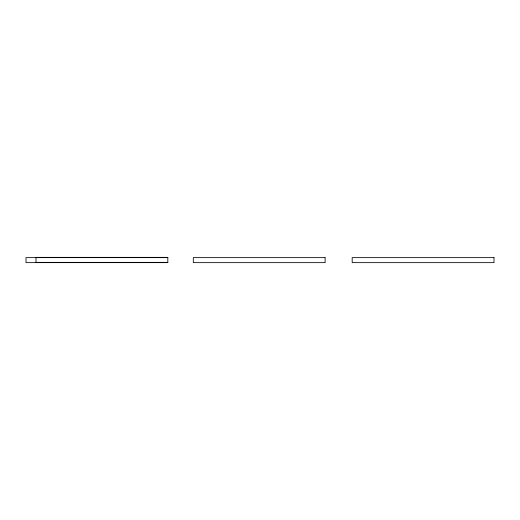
<?xml version="1.0" encoding="UTF-8"?>
<svg xmlns="http://www.w3.org/2000/svg" width="520" height="520" viewBox="0 0 520 520"><rect width="100%" height="100%" fill="white"/><g stroke="black" fill="none" stroke-linecap="round" stroke-linejoin="round"><path stroke-width="0.78" d="M167.817 257.634L26 257.634L26 262.639L167.817 262.639L167.817 257.361L36.004 257.361L36.004 262.366L167.817 262.366M325.117 257.634L193.303 257.634L193.303 262.639L325.117 262.639L325.117 257.634M494 257.634L352.183 257.634L352.183 262.639L494 262.639L494 257.634"/></g></svg>
